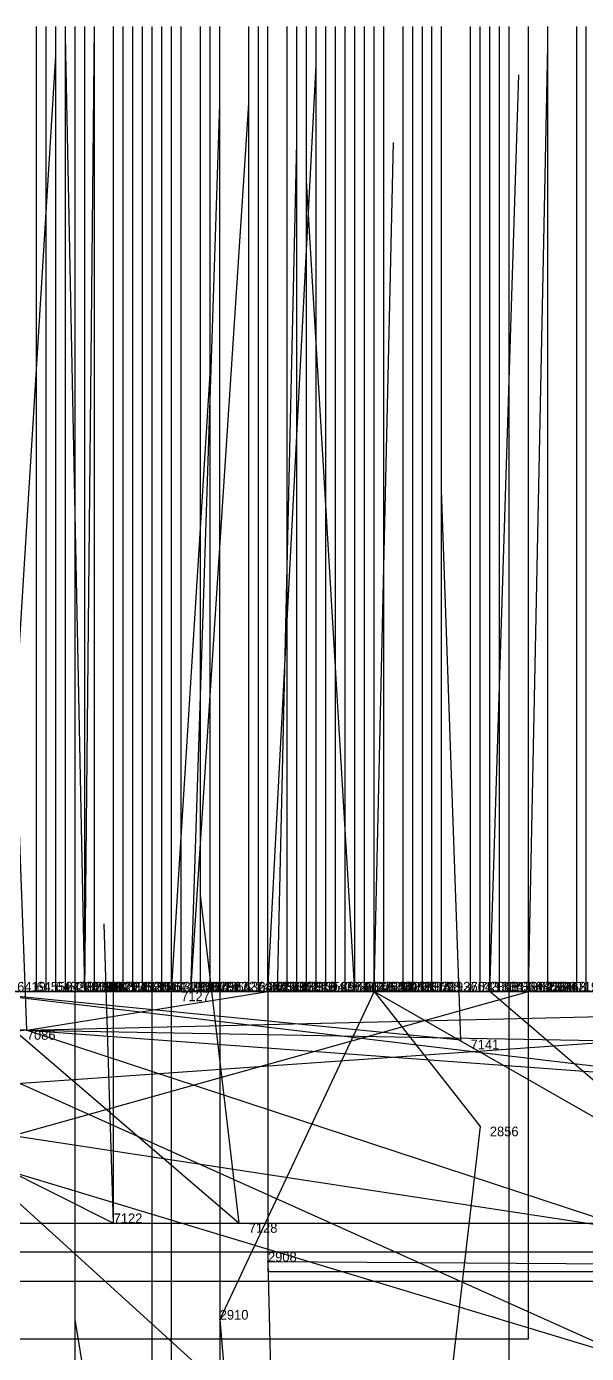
# Model space of a CAD drawing. Extents: x -0.07 to 1.1, y -0.07 to 1.1.
# Drawn here: x 0.403 to 0.461, y 0.9625 to 1.1 of the extents above; entities that cross this region are included whole.
import ezdxf

# ---------------------------------------------------------------- set-up
doc = ezdxf.new("R2010")
doc.units = 0
for name, color, linetype in [('Clients', 3, 'CONTINUOUS'), ('Facilities', 3, 'CONTINUOUS'), ('Facilities_lines', 3, 'CONTINUOUS'), ('Min_max_boxes', 1, 'CONTINUOUS'), ('Normals', 1, 'CONTINUOUS'), ('Source_points', 5, 'CONTINUOUS'), ('Text', 3, 'CONTINUOUS')]:
    doc.layers.add(name, color=color, linetype=linetype)

msp = doc.modelspace()

# ---------------------------------------------------------------- linework, layer by layer
at = {"layer": 'Clients', "color": 5}
for p in [(0.409, 1, 0.915), (0.42, 1, 0.968), (0.42, 1, 0.971), (0.428, 1, 0.954), (0.429, 1, 0.018), (0.437, 1, 0.988), (0.444, 1, 0.09), (0.451, 1, 0.04), (0.455, 1, 0.054), (0.448, 0.995, 1), (0.45, 0.986), (0.412, 0.976, 1), (0.425, 0.976, 1), (0.428, 0.972), (0.423, 0.966)]:
    msp.add_point(p, dxfattribs=at)
at = {"layer": 'Facilities', "color": 3}
for p in [(0.404, 1, 0.641), (0.405, 1, 0.57), (0.406, 1, 0.161), (0.407, 1, 0.562), (0.408, 1, 0.204), (0.408, 1, 0.482), (0.408, 1, 0.336), (0.408, 1, 0.69), (0.409, 1, 0.063), (0.409, 1, 0.894), (0.41, 1, 0.099), (0.41, 1, 0.129), (0.41, 1, 0.524), (0.41, 1, 0.888), (0.412, 1, 0.571), (0.413, 1, 0.226), (0.413, 1, 0.098), (0.413, 1, 0.572), (0.413, 1, 0.763), (0.414, 1, 0.211), (0.415, 1, 0.25), (0.415, 1, 0.629), (0.416, 1, 0.756), (0.417, 1, 0.731), (0.418, 1, 0.807), (0.418, 1, 1), (0.419, 1, 0.107), (0.421, 1, 0.389), (0.421, 1, 0.696), (0.421, 1, 0.832), (0.422, 1, 0.786), (0.423, 1, 0.159), (0.423, 1, 0.193), (0.423, 1, 0.424), (0.426, 1, 0.111), (0.426, 1, 0.557), (0.427, 1, 0.128), (0.428, 1, 0.346), (0.428, 1, 0.406), (0.428, 1, 0.299), (0.428, 1, 0.302), (0.43, 1, 0.466), (0.431, 1, 0.206), (0.431, 1, 0.327), (0.431, 1, 0.51), (0.432, 1, 0.217), (0.432, 1, 0.29), (0.433, 1, 0.303), (0.433, 1, 0.388), (0.434, 1, 0.491), (0.435, 1, 0.421), (0.435, 1, 0.899), (0.436, 1, 0.632), (0.437, 1, 0.281), (0.437, 1, 0.774), (0.438, 1, 0.298), (0.439, 1, 0.004), (0.439, 1, 0.278), (0.439, 1, 0.265), (0.439, 1, 0.765), (0.44, 1, 0.135), (0.442, 1, 0.213), (0.442, 1, 0.729), (0.443, 1, 0.116), (0.444, 1, 0.399), (0.445, 1, 0.127), (0.445, 1, 0.272), (0.446, 1, 0.817), (0.449, 1, 0.692), (0.449, 1, 0.807), (0.45, 1, 0.195), (0.45, 1, 0.901), (0.451, 1, 0.214), (0.451, 1, 0.81), (0.452, 1, 0.297), (0.453, 1, 0.738), (0.455, 1, 0.639), (0.455, 1, 0.541), (0.455, 1, 0.854), (0.457, 1, 0.141), (0.457, 1, 0.199), (0.457, 1, 0.202), (0.457, 1, 0.731), (0.457, 1, 0.909), (0.46, 1, 0.458), (0.46, 1, 0.791), (0.461, 1, 0.196), (0.461, 1, 0.65), (0.461, 1, 0.898), (0.403, 0.996, 1)]:
    msp.add_point(p, dxfattribs=at)
at = {"layer": 'Facilities_lines', "color": 3}
for p, q in [((0.403, 0.996, 1), (0.215, 1, 0.961)), ((0.403, 0.996, 1), (0.23, 1, 0.982)), ((0.403, 0.996, 1), (0.234, 1, 0.978)), ((0.488, 1, 0.928), (0.27, 1, 0.93)), ((0.321, 1, 0.02), (0.499, 1, 0.065)), ((0.326, 0.964), (0.455, 1, 0.054)), ((0.334, 1, 0.937), (0.499, 1, 0.938)), ((0.355, 1, 0.908), (0.409, 1, 0.915)), ((0.364, 1, 0.967), (0.412, 0.976, 1)), ((0.453, 0.932, 1), (0.378, 1, 0.931)), ((0.381, 0.989), (0.538, 1, 0.076)), ((0.528, 0.934), (0.381, 1, 0.017)), ((0.397, 1, 0.991), (0.425, 0.976, 1)), ((0.397, 1, 0.991), (0.448, 0.995, 1)), ((0.397, 1, 0.991), (0.481, 0.99, 1)), ((0.397, 1, 0.991), (0.505, 1, 1)), ((0.403, 0.996, 1), (0.428, 1, 0.954)), ((0.403, 0.996, 1), (0.572, 1, 0.996)), ((0.409, 1, 0.063), (0.49, 1, 0.08)), ((0.409, 1, 0.063), (0.489, 1, 0.088)), ((0.418, 1, 1), (0.437, 1, 0.988)), ((0.418, 1, 1), (0.42, 1, 0.968)), ((0.418, 1, 1), (0.42, 1, 0.971)), ((0.418, 1, 1), (0.513, 1, 0.977)), ((0.439, 1, 0.004), (0.423, 0.966)), ((0.439, 1, 0.004), (0.429, 1, 0.018)), ((0.439, 1, 0.004), (0.613, 1, 0.044)), ((0.439, 1, 0.004), (0.537, 0.944)), ((0.439, 1, 0.004), (0.612, 1, 0.043)), ((0.439, 1, 0.004), (0.472, 1, 0.009)), ((0.439, 1, 0.004), (0.45, 0.986)), ((0.469, 1, 0.095), (0.444, 1, 0.09)), ((0.528, 0.934), (0.451, 1, 0.04)), ((0.403, 0.996, 1), (0.279, 0.982, 1)), ((0.403, 0.996, 1), (0.482, 0.97, 1)), ((0.403, 0.996, 1), (0.567, 0.993, 1)), ((0.403, 0.996, 1), (0.62, 0.98, 1)), ((0.376, 0.989, 1), (0.482, 0.957, 1)), ((0.376, 0.989, 1), (0.559, 0.961, 1)), ((0.578, 0.971), (0.428, 0.972))]:
    msp.add_line(p, q, dxfattribs=at)
at = {"layer": 'Min_max_boxes', "color": 1}
for p, q in [((0.416, 1, 0.922), (0.083, 1, 0.922)), ((0.416, 1, 1), (0.083, 1, 1)), ((0.418, 1, 0.942), (0.18, 1, 0.942)), ((0.418, 1, 1), (0.18, 1, 1)), ((0.62, 1, 0.954), (0.215, 1, 0.954)), ((0.62, 1, 1), (0.215, 1, 1)), ((0.455, 1), (0.23, 1)), ((0.455, 1, 0.054), (0.23, 1, 0.054)), ((0.499, 1), (0.231, 1)), ((0.499, 1, 0.065), (0.231, 1, 0.065)), ((0.559, 1, 0.966), (0.231, 1, 0.966)), ((0.559, 1, 1), (0.231, 1, 1)), ((0.505, 1, 0.978), (0.237, 1, 0.978)), ((0.505, 1, 1), (0.237, 1, 1)), ((0.27, 1, 0.917), (0.576, 1, 0.917)), ((0.576, 1, 0.917), (0.27, 1, 0.917)), ((0.27, 1, 0.93), (0.576, 1, 0.93)), ((0.576, 1, 0.93), (0.27, 1, 0.93)), ((0.271, 1, 0.908), (0.409, 1, 0.908)), ((0.409, 1, 0.908), (0.271, 1, 0.908)), ((0.271, 1, 0.915), (0.409, 1, 0.915)), ((0.409, 1, 0.915), (0.271, 1, 0.915)), ((0.412, 1, 0.967), (0.317, 1, 0.967)), ((0.412, 1, 1), (0.317, 1, 1)), ((0.332, 1, 0.937), (0.499, 1, 0.937)), ((0.499, 1, 0.937), (0.332, 1, 0.937)), ((0.332, 1, 1), (0.499, 1, 1)), ((0.499, 1, 1), (0.332, 1, 1)), ((0.408, 1), (0.35, 1)), ((0.408, 1, 0.035), (0.35, 1, 0.035)), ((0.538, 1), (0.357, 1)), ((0.538, 1, 0.076), (0.357, 1, 0.076)), ((0.637, 1), (0.373, 1)), ((0.637, 1, 0.052), (0.373, 1, 0.052)), ((0.453, 1, 0.931), (0.378, 1, 0.931)), ((0.453, 1, 1), (0.378, 1, 1)), ((0.408, 0.946), (0.408, 1)), ((0.408, 0.946, 0.035), (0.408, 1, 0.035)), ((0.408, 1), (0.408, 1, 0.035)), ((0.409, 1, 0.063), (0.49, 1, 0.063)), ((0.49, 1, 0.063), (0.409, 1, 0.063)), ((0.409, 1, 0.063), (0.409, 1, 0.063)), ((0.409, 1, 0.088), (0.49, 1, 0.088)), ((0.49, 1, 0.088), (0.409, 1, 0.088)), ((0.409, 1, 0.088), (0.409, 1, 0.088)), ((0.409, 1, 0.063), (0.409, 1, 0.088)), ((0.409, 1, 0.063), (0.409, 1, 0.088)), ((0.409, 1, 0.908), (0.409, 1, 0.908)), ((0.409, 1, 0.915), (0.409, 1, 0.915)), ((0.409, 1, 0.908), (0.409, 1, 0.915)), ((0.409, 1, 0.908), (0.409, 1, 0.915)), ((0.412, 0.976, 0.967), (0.412, 1, 0.967)), ((0.412, 0.976, 1), (0.412, 1, 1)), ((0.412, 1, 0.967), (0.412, 1, 1)), ((0.416, 0.876, 0.922), (0.416, 1, 0.922)), ((0.416, 0.876, 1), (0.416, 1, 1)), ((0.416, 1, 0.922), (0.416, 1, 1)), ((0.418, 1, 0.968), (0.513, 1, 0.968)), ((0.513, 1, 0.968), (0.418, 1, 0.968)), ((0.418, 1, 0.968), (0.418, 1, 0.968)), ((0.418, 1, 1), (0.513, 1, 1)), ((0.513, 1, 1), (0.418, 1, 1)), ((0.418, 1, 1), (0.418, 1, 1)), ((0.418, 1, 0.968), (0.418, 1, 1)), ((0.418, 1, 0.968), (0.418, 1, 1)), ((0.418, 0.922, 0.942), (0.418, 1, 0.942)), ((0.418, 0.922, 1), (0.418, 1, 1)), ((0.418, 1, 0.942), (0.418, 1, 1)), ((0.613, 1), (0.423, 1)), ((0.423, 1), (0.423, 0.944)), ((0.613, 1, 0.044), (0.423, 1, 0.044)), ((0.423, 1, 0.044), (0.423, 0.944, 0.044)), ((0.423, 1), (0.423, 1, 0.044)), ((0.578, 1), (0.428, 1)), ((0.428, 1), (0.428, 0.971)), ((0.578, 1, 0.043), (0.428, 1, 0.043)), ((0.428, 1, 0.043), (0.428, 0.971, 0.043)), ((0.428, 1), (0.428, 1, 0.043)), ((0.444, 1, 0.09), (0.469, 1, 0.09)), ((0.469, 1, 0.09), (0.444, 1, 0.09)), ((0.444, 1, 0.09), (0.444, 1, 0.09)), ((0.444, 1, 0.095), (0.469, 1, 0.095)), ((0.469, 1, 0.095), (0.444, 1, 0.095)), ((0.444, 1, 0.095), (0.444, 1, 0.095)), ((0.444, 1, 0.09), (0.444, 1, 0.095)), ((0.444, 1, 0.09), (0.444, 1, 0.095)), ((0.453, 0.932, 0.931), (0.453, 1, 0.931)), ((0.453, 0.932, 1), (0.453, 1, 1)), ((0.453, 1, 0.931), (0.453, 1, 1)), ((0.455, 0.964), (0.455, 1)), ((0.455, 0.964, 0.054), (0.455, 1, 0.054)), ((0.455, 1), (0.455, 1, 0.054)), ((0.237, 0.976, 0.978), (0.505, 0.976, 0.978)), ((0.237, 0.976, 1), (0.505, 0.976, 1)), ((0.317, 0.976, 0.967), (0.412, 0.976, 0.967)), ((0.317, 0.976, 1), (0.412, 0.976, 1)), ((0.412, 0.976, 0.967), (0.412, 0.976, 1)), ((0.557, 0.973, 1), (0.185, 0.973, 1)), ((0.557, 0.973, 1), (0.185, 0.973, 1)), ((0.428, 0.971), (0.578, 0.971)), ((0.428, 0.971, 0.043), (0.578, 0.971, 0.043)), ((0.428, 0.971), (0.428, 0.971, 0.043)), ((0.215, 0.97, 0.954), (0.62, 0.97, 0.954)), ((0.215, 0.97, 1), (0.62, 0.97, 1)), ((0.23, 0.964), (0.455, 0.964)), ((0.23, 0.964, 0.054), (0.455, 0.964, 0.054)), ((0.455, 0.964), (0.455, 0.964, 0.054))]:
    msp.add_line(p, q, dxfattribs=at)
at = {"layer": 'Normals', "color": 1}
for p, q in [((0.404, 1, 0.641), (0.404, 1.1, 0.641)), ((0.405, 1, 0.57), (0.405, 1.1, 0.57)), ((0.406, 1, 0.161), (0.406, 1.1, 0.161)), ((0.407, 1, 0.562), (0.407, 1.1, 0.562)), ((0.409, 1, 0.063), (0.407, 1.099, 0.047)), ((0.408, 1, 0.204), (0.408, 1.1, 0.204)), ((0.408, 1, 0.482), (0.408, 1.1, 0.482)), ((0.408, 1, 0.336), (0.408, 1.1, 0.336)), ((0.408, 1, 0.69), (0.408, 1.1, 0.69)), ((0.409, 1, 0.894), (0.409, 1.1, 0.894)), ((0.409, 1, 0.915), (0.41, 1.1, 0.922)), ((0.41, 1, 0.099), (0.41, 1.1, 0.099)), ((0.41, 1, 0.129), (0.41, 1.1, 0.129)), ((0.41, 1, 0.524), (0.41, 1.1, 0.524)), ((0.41, 1, 0.888), (0.41, 1.1, 0.888)), ((0.412, 1, 0.571), (0.412, 1.1, 0.571)), ((0.413, 1, 0.226), (0.413, 1.1, 0.226)), ((0.413, 1, 0.098), (0.413, 1.1, 0.098)), ((0.413, 1, 0.572), (0.413, 1.1, 0.572)), ((0.413, 1, 0.763), (0.413, 1.1, 0.763)), ((0.414, 1, 0.211), (0.414, 1.1, 0.211)), ((0.415, 1, 0.25), (0.415, 1.1, 0.25)), ((0.415, 1, 0.629), (0.415, 1.1, 0.629)), ((0.416, 1, 0.756), (0.416, 1.1, 0.756)), ((0.417, 1, 0.731), (0.417, 1.1, 0.731)), ((0.418, 1, 0.807), (0.418, 1.1, 0.807)), ((0.419, 1, 0.107), (0.419, 1.1, 0.107)), ((0.421, 1, 0.389), (0.421, 1.1, 0.389)), ((0.421, 1, 0.696), (0.421, 1.1, 0.696)), ((0.421, 1, 0.832), (0.421, 1.1, 0.832)), ((0.422, 1, 0.786), (0.422, 1.1, 0.786)), ((0.423, 1, 0.159), (0.423, 1.1, 0.159)), ((0.423, 1, 0.193), (0.423, 1.1, 0.193)), ((0.423, 1, 0.424), (0.423, 1.1, 0.424)), ((0.426, 1, 0.111), (0.426, 1.1, 0.111)), ((0.426, 1, 0.557), (0.426, 1.1, 0.557)), ((0.427, 1, 0.128), (0.427, 1.1, 0.128)), ((0.428, 1, 0.346), (0.428, 1.1, 0.346)), ((0.428, 1, 0.406), (0.428, 1.1, 0.406)), ((0.428, 1, 0.299), (0.428, 1.1, 0.299)), ((0.428, 1, 0.302), (0.428, 1.1, 0.302)), ((0.43, 1, 0.466), (0.43, 1.1, 0.466)), ((0.431, 1, 0.206), (0.431, 1.1, 0.206)), ((0.431, 1, 0.327), (0.431, 1.1, 0.327)), ((0.431, 1, 0.51), (0.431, 1.1, 0.51)), ((0.432, 1, 0.217), (0.432, 1.1, 0.217)), ((0.432, 1, 0.29), (0.432, 1.1, 0.29)), ((0.433, 1, 0.303), (0.433, 1.1, 0.303)), ((0.433, 1, 0.388), (0.433, 1.1, 0.388)), ((0.434, 1, 0.491), (0.434, 1.1, 0.491)), ((0.435, 1, 0.421), (0.435, 1.1, 0.421)), ((0.435, 1, 0.899), (0.435, 1.1, 0.899)), ((0.436, 1, 0.632), (0.436, 1.1, 0.632)), ((0.437, 1, 0.281), (0.437, 1.1, 0.281)), ((0.437, 1, 0.774), (0.437, 1.1, 0.774)), ((0.438, 1, 0.298), (0.438, 1.1, 0.298)), ((0.439, 1, 0.278), (0.439, 1.1, 0.278)), ((0.439, 1, 0.265), (0.439, 1.1, 0.265)), ((0.439, 1, 0.765), (0.439, 1.1, 0.765)), ((0.44, 1, 0.135), (0.44, 1.1, 0.135)), ((0.442, 1, 0.213), (0.442, 1.1, 0.213)), ((0.442, 1, 0.729), (0.442, 1.1, 0.729)), ((0.443, 1, 0.116), (0.443, 1.1, 0.116)), ((0.444, 1, 0.09), (0.444, 1.1, 0.085)), ((0.444, 1, 0.399), (0.444, 1.1, 0.399)), ((0.445, 1, 0.127), (0.445, 1.1, 0.127)), ((0.445, 1, 0.272), (0.445, 1.1, 0.272)), ((0.446, 1, 0.817), (0.446, 1.1, 0.817)), ((0.449, 1, 0.692), (0.449, 1.1, 0.692)), ((0.449, 1, 0.807), (0.449, 1.1, 0.807)), ((0.45, 1, 0.195), (0.45, 1.1, 0.195)), ((0.45, 1, 0.901), (0.45, 1.1, 0.901)), ((0.451, 1, 0.214), (0.451, 1.1, 0.214)), ((0.451, 1, 0.81), (0.451, 1.1, 0.81)), ((0.452, 1, 0.297), (0.452, 1.1, 0.297)), ((0.453, 1, 0.738), (0.453, 1.1, 0.738)), ((0.455, 1, 0.639), (0.455, 1.1, 0.639)), ((0.455, 1, 0.541), (0.455, 1.1, 0.541)), ((0.455, 1, 0.854), (0.455, 1.1, 0.854)), ((0.457, 1, 0.141), (0.457, 1.1, 0.141)), ((0.457, 1, 0.199), (0.457, 1.1, 0.199)), ((0.457, 1, 0.202), (0.457, 1.1, 0.202)), ((0.457, 1, 0.731), (0.457, 1.1, 0.731)), ((0.457, 1, 0.909), (0.457, 1.1, 0.911)), ((0.46, 1, 0.458), (0.46, 1.1, 0.458)), ((0.46, 1, 0.791), (0.46, 1.1, 0.791)), ((0.461, 1, 0.196), (0.461, 1.1, 0.196)), ((0.461, 1, 0.65), (0.461, 1.1, 0.65)), ((0.461, 1, 0.898), (0.461, 1.1, 0.898)), ((0.455, 1, 0.054), (0.457, 1.098, 0.034)), ((0.4, 1, 0.951), (0.406, 1.097, 0.973)), ((0.428, 1, 0.954), (0.433, 1.096, 0.982)), ((0.451, 1, 0.04), (0.454, 1.095, 0.007)), ((0.42, 1, 0.968), (0.423, 1.092, 1.008)), ((0.42, 1, 0.971), (0.426, 1.092, 1.011)), ((0.429, 1, 0.018), (0.431, 1.088, -0.029)), ((0.439, 1, 0.004), (0.441, 1.088, -0.044)), ((0.437, 1, 0.988), (0.432, 1.084, 1.041)), ((0.418, 1, 1), (0.422, 1.064, 1.076)), ((0.448, 0.995, 1), (0.446, 1.052, 1.082)), ((0.403, 0.996, 1), (0.401, 1.05, 1.084)), ((0.425, 0.976, 1), (0.421, 1.01, 1.094)), ((0.412, 0.976, 1), (0.411, 1.007, 1.095)), ((0.45, 0.986), (0.442, 0.917, 0.072)), ((0.428, 0.972), (0.429, 0.93, 0.091)), ((0.411, 0.948, 1), (0.408, 0.966, 1.098)), ((0.423, 0.966), (0.426, 0.931, 0.094))]:
    msp.add_line(p, q, dxfattribs=at)
at = {"layer": 'Source_points', "color": 5}
for p in [(0.404, 1, 0.641), (0.405, 1, 0.57), (0.406, 1, 0.161), (0.407, 1, 0.562), (0.408, 1, 0.204), (0.408, 1, 0.482), (0.408, 1, 0.336), (0.408, 1, 0.69), (0.409, 1, 0.063), (0.409, 1, 0.894), (0.409, 1, 0.915), (0.41, 1, 0.099), (0.41, 1, 0.129), (0.41, 1, 0.524), (0.41, 1, 0.888), (0.412, 1, 0.571), (0.413, 1, 0.226), (0.413, 1, 0.098), (0.413, 1, 0.572), (0.413, 1, 0.763), (0.414, 1, 0.211), (0.415, 1, 0.25), (0.415, 1, 0.629), (0.416, 1, 0.756), (0.417, 1, 0.731), (0.418, 1, 0.807), (0.418, 1, 1), (0.419, 1, 0.107), (0.42, 1, 0.968), (0.42, 1, 0.971), (0.421, 1, 0.389), (0.421, 1, 0.696), (0.421, 1, 0.832), (0.422, 1, 0.786), (0.423, 1, 0.159), (0.423, 1, 0.193), (0.423, 1, 0.424), (0.426, 1, 0.111), (0.426, 1, 0.557), (0.427, 1, 0.128), (0.428, 1, 0.346), (0.428, 1, 0.406), (0.428, 1, 0.299), (0.428, 1, 0.302), (0.428, 1, 0.954), (0.429, 1, 0.018), (0.43, 1, 0.466), (0.431, 1, 0.206), (0.431, 1, 0.327), (0.431, 1, 0.51), (0.432, 1, 0.217), (0.432, 1, 0.29), (0.433, 1, 0.303), (0.433, 1, 0.388), (0.434, 1, 0.491), (0.435, 1, 0.421), (0.435, 1, 0.899), (0.436, 1, 0.632), (0.437, 1, 0.281), (0.437, 1, 0.988), (0.437, 1, 0.774), (0.438, 1, 0.298), (0.439, 1, 0.004), (0.439, 1, 0.278), (0.439, 1, 0.265), (0.439, 1, 0.765), (0.44, 1, 0.135), (0.442, 1, 0.213), (0.442, 1, 0.729), (0.443, 1, 0.116), (0.444, 1, 0.09), (0.444, 1, 0.399), (0.445, 1, 0.127), (0.445, 1, 0.272), (0.446, 1, 0.817), (0.449, 1, 0.692), (0.449, 1, 0.807), (0.45, 1, 0.195), (0.45, 1, 0.901), (0.451, 1, 0.04), (0.451, 1, 0.214), (0.451, 1, 0.81), (0.452, 1, 0.297), (0.453, 1, 0.738), (0.455, 1, 0.054), (0.455, 1, 0.639), (0.455, 1, 0.541), (0.455, 1, 0.854), (0.457, 1, 0.141), (0.457, 1, 0.199), (0.457, 1, 0.202), (0.457, 1, 0.731), (0.457, 1, 0.909), (0.46, 1, 0.458), (0.46, 1, 0.791), (0.461, 1, 0.196), (0.461, 1, 0.65), (0.461, 1, 0.898), (0.403, 0.996, 1), (0.448, 0.995, 1), (0.45, 0.986), (0.412, 0.976, 1), (0.425, 0.976, 1), (0.428, 0.972), (0.423, 0.966)]:
    msp.add_point(p, dxfattribs=at)

# ---------------------------------------------------------------- texts
at = {"layer": 'Text', "color": 3}
for s, p in [('6419', (0.402, 1, 0.654)), ('6455', (0.404, 1, 0.641)), ('6482', (0.406, 1, 0.57)), ('2798', (0.407, 1, 0.161)), ('6450', (0.407, 1, 0.562)), ('3557', (0.409, 1, 0.482)), ('3604', (0.409, 1, 0.336)), ('2819', (0.409, 1, 0.204)), ('6473', (0.409, 1, 0.69)), ('2740', (0.41, 1, 0.063)), ('2841', (0.41, 1, 0.099)), ('7179', (0.41, 1, 0.894)), ('7199', (0.41, 1, 0.915)), ('7154', (0.41, 1, 0.888)), ('2862', (0.411, 1, 0.129)), ('6452', (0.411, 1, 0.524)), ('6481', (0.412, 1, 0.571)), ('2936', (0.413, 1, 0.098)), ('7175', (0.413, 1, 0.763)), ('2782', (0.414, 1, 0.226)), ('6413', (0.414, 1, 0.572)), ('2786', (0.415, 1, 0.211)), ('6514', (0.415, 1, 0.629)), ('2766', (0.416, 1, 0.25)), ('6463', (0.417, 1, 0.756)), ('6449', (0.418, 1, 0.731)), ('7100', (0.419, 1, 0.807)), ('7127', (0.419, 0.999, 1)), ('2926', (0.42, 1, 0.107)), ('7183', (0.42, 1, 0.968)), ('7241', (0.42, 1, 0.971)), ('6420', (0.421, 1, 0.696)), ('7164', (0.421, 1, 0.832)), ('3524', (0.422, 1, 0.389)), ('2873', (0.423, 1, 0.159)), ('2957', (0.423, 1, 0.193)), ('7087', (0.423, 1, 0.786)), ('3563', (0.424, 1, 0.424)), ('2744', (0.426, 1, 0.111)), ('2806', (0.427, 1, 0.128)), ('6454', (0.427, 1, 0.557)), ('3622', (0.428, 1, 0.302)), ('3571', (0.429, 1, 0.346)), ('3597', (0.429, 1, 0.406)), ('3599', (0.429, 1, 0.299)), ('2823', (0.429, 1, 0.018)), ('7089', (0.429, 1, 0.954)), ('3528', (0.43, 1, 0.466)), ('3621', (0.431, 1, 0.327)), ('3546', (0.432, 1, 0.29)), ('2811', (0.432, 1, 0.206)), ('2922', (0.432, 1, 0.217)), ('6518', (0.432, 1, 0.51)), ('3594', (0.433, 1, 0.388)), ('3526', (0.434, 1, 0.491)), ('3569', (0.434, 1, 0.303)), ('3523', (0.436, 1, 0.421)), ('7082', (0.436, 1, 0.899)), ('6440', (0.437, 1, 0.632)), ('7142', (0.437, 1, 0.988)), ('3572', (0.438, 1, 0.298)), ('3619', (0.438, 1, 0.281)), ('7145', (0.438, 1, 0.774)), ('3567', (0.439, 1, 0.265)), ('3556', (0.44, 1, 0.278)), ('2824', (0.44, 1, 0.004)), ('7218', (0.44, 1, 0.765)), ('2927', (0.441, 1, 0.135)), ('2958', (0.442, 1, 0.213)), ('6487', (0.442, 1, 0.729)), ('2883', (0.443, 1, 0.116)), ('3576', (0.444, 1, 0.399)), ('2874', (0.444, 1, 0.09)), ('3598', (0.445, 1, 0.272)), ('2893', (0.446, 1, 0.127)), ('7112', (0.446, 1, 0.817)), ('6513', (0.449, 1, 0.692)), ('7043', (0.449, 1, 0.807)), ('7113', (0.45, 1, 0.901)), ('2846', (0.451, 1, 0.04)), ('2851', (0.451, 1, 0.195)), ('2853', (0.451, 1, 0.214)), ('7178', (0.452, 1, 0.81)), ('3539', (0.453, 1, 0.297)), ('6472', (0.453, 1, 0.738)), ('2840', (0.455, 1, 0.054)), ('6486', (0.455, 1, 0.541)), ('6436', (0.456, 1, 0.639)), ('7228', (0.456, 1, 0.854)), ('2923', (0.457, 1, 0.199)), ('2949', (0.457, 1, 0.202)), ('7094', (0.457, 1, 0.909)), ('2742', (0.458, 1, 0.141)), ('6458', (0.458, 1, 0.731)), ('7196', (0.46, 1, 0.791)), ('7086', (0.403, 0.995, 1)), ('7141', (0.449, 0.994, 1)), ('2856', (0.451, 0.985)), ('7122', (0.412, 0.976, 1)), ('7128', (0.426, 0.975, 1)), ('2908', (0.428, 0.972)), ('2910', (0.423, 0.966))]:
    msp.add_text(s, height=0.001, dxfattribs=at).set_placement(p)

doc.saveas('drawing.dxf')
